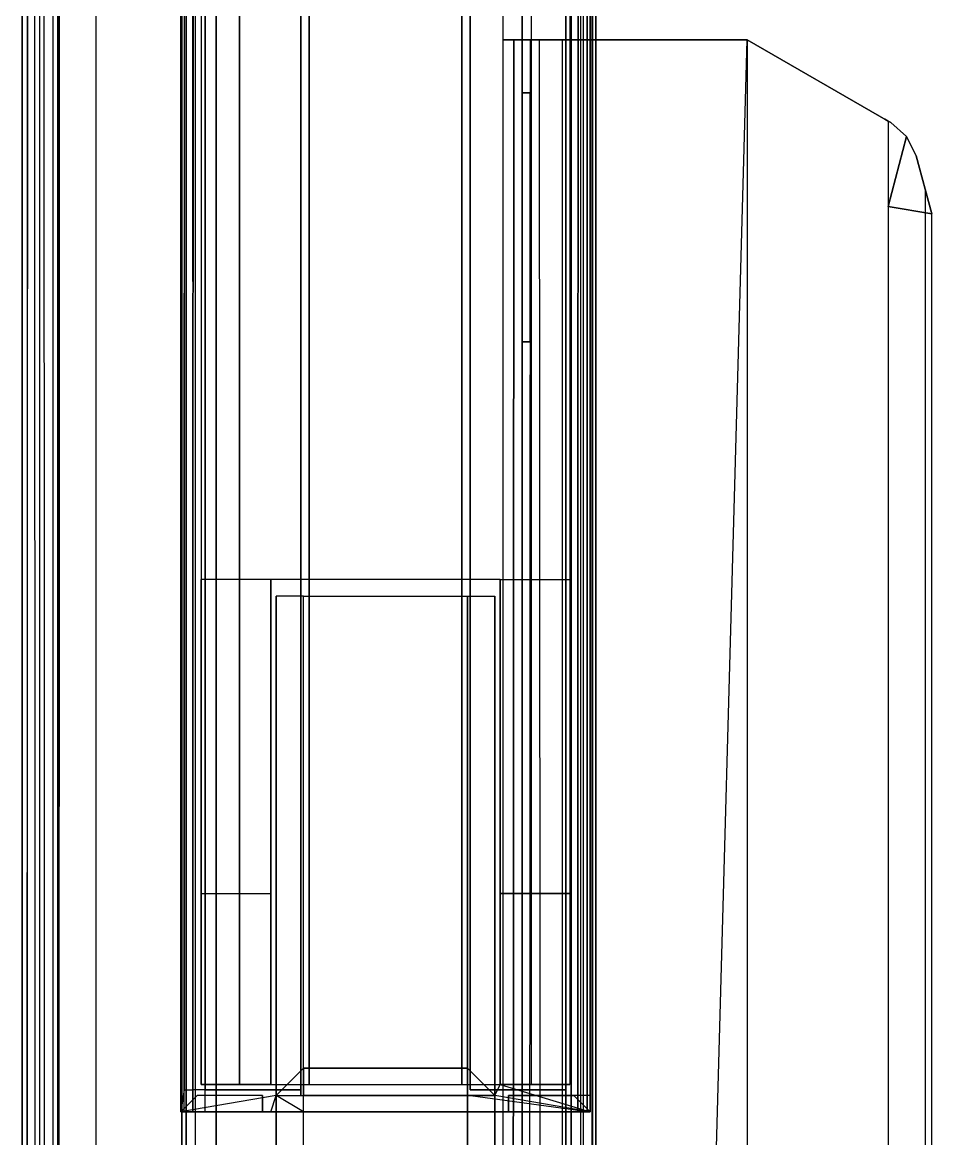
# Model space of a CAD drawing. Header units: inches. Extents: x 0 to 232, y 0 to 393.
# Drawn here: x 0 to 33.3, y 329.25 to 370.14 of the extents above; entities that cross this region are included whole.
import ezdxf

# ---------------------------------------------------------------- set-up
doc = ezdxf.new("R2010")
doc.units = ezdxf.units.IN
doc.header["$MEASUREMENT"] = 0
doc.layers.add('Layer1', color=4, linetype='CONTINUOUS')
doc.layers.add('vidro', color=2, linetype='CONTINUOUS')

msp = doc.modelspace()

# ---------------------------------------------------------------- linework, layer by layer
at = {"layer": 'Layer1'}
for points in [[(0, 390.2, 6.95), (0, 390.2, 0.65), (0, 0, 0.65), (0, 0, 6.95)], [(0, 0, 0.65), (0.176, 0, 0.206), (0.189, 390.2, 0.192), (0, 390.2, 0.65)], [(0.189, 390.2, 0.192), (0.444, 390.2, 0.034), (0.503, 0, 0.017), (0.176, 0, 0.206)], [(0.503, 0, 0.017), (0.874, 0, 0.04), (0.798, 390.2, 0.017), (0.444, 390.2, 0.034)], [(0.636, 390.2, 34.666), (5.837, 390.2, 186.2), (5.837, 0, 186.2), (0.643, 0, 34.871)], [(0.798, 390.2, 0.017), (1.118, 390.2, 0.198), (1.111, 0, 0.191), (0.874, 0, 0.04)], [(1.111, 0, 0.191), (1.3, 0, 0.65), (1.3, 390.2, 0.65), (1.118, 390.2, 0.198)], [(1.35, 390.2, 6.95), (1.3, 390.2, 0.645), (1.3, 0, 0.645), (1.3, 0, 6.95)], [(1.3, 0, 6.95), (2.7, 0, 6.95), (2.7, 390.2, 6.95), (1.35, 390.2, 6.95)], [(5.8, 390.236, 347.05), (5.924, 390.236, 347.505), (5.91, 330.236, 347.48), (5.8, 330.236, 347.05)], [(5.8, 390.236, 192.9), (5.8, 330.236, 192.9), (5.8, 330.236, 292.1), (5.8, 390.236, 292.1)], [(5.922, 331.036, 192.448), (5.8, 330.236, 192.9), (5.8, 390.236, 192.9), (5.924, 390.236, 192.445)], [(5.8, 330.236, 292.1), (5.8, 330.236, 347.05), (5.8, 390.236, 347.05), (5.8, 390.236, 292.1)], [(6, 0, 190.938), (5.837, 0, 186.2), (5.837, 390.2, 186.2), (6, 390.2, 190.938)], [(6.257, 390.236, 347.833), (5.924, 390.236, 347.505), (5.91, 330.236, 347.48), (6.242, 330.236, 347.825)], [(6.24, 390.236, 192.126), (5.921, 390.236, 192.447), (5.922, 331.036, 192.448), (6.251, 331.036, 192.12)], [(6.335, 0, 191.691), (6, 0, 190.938), (6, 390.2, 190.938), (6.335, 390.2, 191.691)], [(6.7, 331.036, 192), (6.251, 331.036, 192.12), (6.24, 390.236, 192.126), (6.7, 390.236, 192)], [(6.7, 390.236, 347.95), (6.257, 390.236, 347.833), (6.242, 330.236, 347.825), (6.7, 330.236, 347.95)], [(7.099, 390.2, 192), (6.335, 390.2, 191.691), (6.335, 0, 191.691), (7.099, 0, 192)], [(7.95, 390.236, 192.7), (6.55, 390.236, 193.075), (6.55, 331.236, 193.075), (7.95, 331.236, 192.7)], [(6.7, 330.236, 347.95), (6.7, 390.236, 347.95), (19.9, 390.236, 347.95), (19.9, 330.236, 347.95)], [(6.7, 390.236, 192), (6.7, 331.036, 192), (10.2, 331.036, 192), (10.2, 390.236, 192)], [(7.95, 331.236, 192.7), (10.5, 331.236, 192.7), (10.5, 390.236, 192.7), (7.95, 390.236, 192.7)], [(10.2, 331.036, 192), (10.2, 390.236, 192), (10.2, 390.236, 192.6), (10.2, 330.836, 192.6)], [(10.5, 390.236, 192.7), (10.5, 390.236, 192), (10.5, 331.236, 192), (10.5, 331.236, 192.7)], [(16.1, 331.236, 192.7), (16.1, 331.236, 192), (16.1, 390.236, 192), (16.1, 390.236, 192.7)], [(16.1, 331.236, 192.7), (18.65, 331.236, 192.7), (18.65, 390.236, 192.7), (16.1, 390.236, 192.7)], [(16.4, 331.036, 192.6), (16.4, 331.036, 192.001), (16.4, 390.236, 192), (16.4, 390.236, 192.6)], [(18.65, 390.236, 192.7), (20.05, 390.236, 193.075), (20.05, 331.236, 193.075), (18.65, 331.236, 192.7)], [(20.353, 390.236, 347.828), (19.9, 390.236, 347.95), (19.9, 330.236, 347.95), (20.344, 330.236, 347.833)], [(20.683, 390.236, 347.496), (20.353, 390.236, 347.828), (20.344, 330.236, 347.833), (20.682, 330.236, 347.495)], [(20.8, 390.236, 347.05), (20.683, 390.236, 347.496), (20.682, 330.236, 347.495), (20.8, 330.236, 347.05)], [(20.8, 390.236, 292.1), (20.8, 330.236, 292.1), (20.8, 330.236, 192.9), (20.8, 390.236, 192.9)], [(20.8, 330.236, 292.1), (20.8, 330.236, 192.9), (20.8, 390.236, 192.9), (20.8, 390.236, 292.1)], [(20.8, 330.236, 347.05), (20.8, 330.236, 292.1), (20.8, 390.236, 292.1), (20.8, 390.236, 347.05)], [(17.6, 379, 9.8), (17.6, 369.5, 9.8), (18.3, 369.5, 9.8), (18.3, 379, 9.8)], [(18.3, 379, 24), (18.3, 379, 9.8), (18.3, 1.5, 9.8), (18.3, 1.5, 24)], [(19.9, 374, 192), (7.099, 373.953, 192), (7.099, 0, 192), (19.9, 0, 192)], [(20.1, 374, 24), (18.3, 374, 24), (18.3, 1.5, 24), (20.1, 1.5, 24)], [(19.9, 0, 192), (20.454, 0, 191.85), (20.45, 374, 191.853), (19.9, 374, 192)], [(20.55, 374, 24.12), (20.1, 374, 24), (20.1, 0, 24), (20.542, 0, 24.116)], [(20.45, 374, 191.853), (20.852, 374, 191.452), (20.839, 0, 191.473), (20.454, 0, 191.85)], [(20.864, 0, 24.425), (20.542, 0, 24.116), (20.55, 374, 24.12), (20.877, 374, 24.445)], [(20.839, 0, 191.473), (21, 0, 190.9), (21, 374, 190.9), (20.852, 374, 191.452)], [(21, 374, 24.9), (20.877, 374, 24.445), (20.864, 0, 24.425), (21, 0, 24.9)], [(21, 0, 24.9), (21, 374, 24.9), (21, 374, 190.9), (21, 0, 190.9)], [(17.6, 369.5, 9.8), (17.6, 369.5, 7.6), (18.3, 369.5, 7.6), (18.3, 369.5, 9.8)], [(18.3, 369.5, 7.6), (17.6, 369.5, 7.6), (17.6, 1.5, 7.6), (18.3, 1.5, 7.6)], [(26.544, 369.5, 7.6), (26.544, 369.5, 6.9), (17.822, 369.5, 6.905), (17.6, 369.5, 7.6)], [(17.999, 369.5, 6.707), (17.6, 369.5, 7.6), (17.6, 1.5, 7.6), (17.824, 1.5, 6.902)], [(17.822, 369.5, 6.905), (17.999, 369.5, 6.707), (18.929, 369.5, 6.407), (19.775, 369.5, 6.9)], [(17.999, 369.5, 6.707), (17.824, 1.5, 6.902), (18.432, 1.5, 6.458), (18.606, 369.5, 6.416)], [(18.929, 369.5, 6.407), (18.606, 369.5, 6.416), (18.294, 369.5, 6.512), (17.999, 369.5, 6.707)], [(18.3, 1.5, 7.6), (18.3, 1.5, 9.8), (18.3, 369.5, 9.8), (18.3, 369.5, 7.6)], [(19.179, 1.5, 6.462), (18.432, 1.5, 6.458), (18.606, 369.5, 6.416), (18.929, 369.5, 6.407)], [(19.775, 369.5, 6.9), (18.929, 369.5, 6.407), (19.179, 1.5, 6.462), (19.775, 1.5, 6.9)], [(19.775, 369.5, 6.9), (26.544, 369.5, 7.6), (26.544, 241.849, 7.6), (19.775, 242.496, 6.9)], [(26.544, 369.5, 7.6), (31.712, 366.516, 7.6), (31.712, 241.64, 7.6), (23, 241.64, 7.6)], [(26.544, 369.5, 7.6), (26.544, 369.5, 6.9), (31.588, 366.588, 6.9), (31.712, 366.516, 7.6)], [(18.3, 367.56, 17.595), (18.6, 367.56, 17.595), (18.6, 367.56, 13.605), (18.3, 367.56, 13.605)], [(18.3, 367.56, 17.595), (18.6, 367.56, 17.595), (18.6, 358.44, 17.595), (18.3, 358.44, 17.595)], [(18.3, 367.56, 13.605), (18.6, 367.56, 13.605), (18.6, 358.44, 13.605), (18.3, 358.44, 13.605)], [(18.3, 367.56, 13.605), (18.3, 367.56, 17.595), (18.3, 358.44, 17.595), (18.3, 358.44, 13.605)], [(18.3, 367.56, 17.595), (18.3, 367.56, 13.605), (18.3, 358.44, 13.605), (18.3, 358.44, 17.595)], [(18.6, 367.56, 17.595), (18.6, 367.56, 13.605), (18.6, 358.44, 13.605), (18.6, 358.44, 17.595)], [(31.588, 366.588, 6.9), (31.8, 366.465, 6.823), (31.8, 366.465, 7.568), (31.712, 366.516, 7.6)], [(32.381, 365.958, 7.356), (31.8, 366.465, 7.568), (31.712, 366.516, 7.6), (31.712, 363.394, 7.6)], [(31.8, 366.465, 6.823), (32.381, 365.958, 6.611), (32.381, 365.958, 7.356), (31.8, 366.465, 7.568)], [(33.3, 363.13, 7.022), (32.732, 365.251, 7.229), (32.381, 365.958, 7.356), (31.712, 363.394, 7.6)], [(32.381, 365.958, 6.611), (32.732, 365.251, 6.484), (32.732, 365.251, 7.229), (32.381, 365.958, 7.356)], [(32.732, 365.251, 6.484), (33.061, 364.024, 6.364), (33.3, 363.13, 7.022), (32.732, 365.251, 7.229)], [(33.3, 363.13, 7.022), (33.061, 364.024, 6.364), (33.061, 242.989, 6.364), (33.3, 243.228, 7.022)], [(31.712, 241.64, 7.6), (33.3, 243.228, 7.022), (33.3, 363.13, 7.022), (31.712, 363.394, 7.6)], [(18.6, 358.44, 13.605), (18.3, 358.44, 13.605), (18.3, 358.44, 17.595), (18.6, 358.44, 17.595)], [(21, 355.823, 56.347), (21, 356.746, 54.835), (21, 356.814, 53.024), (21, 355.839, 51.268)], [(21, 353.35, 57.35), (21, 355.823, 56.347), (21, 355.839, 51.268), (21, 353.35, 50.25)], [(21, 353.35, 57.35), (21, 353.35, 50.25), (21, 350.815, 51.315), (21, 350.894, 56.363)], [(21, 350.894, 56.363), (21, 349.879, 54.544), (21, 350.035, 52.529), (21, 350.815, 51.315)], [(9.1, 338.234, 207), (9.1, 349.736, 207), (6.55, 349.736, 207), (6.55, 338.234, 207)], [(6.55, 338.234, 193.075), (6.55, 349.736, 193.075), (6.55, 349.736, 207), (6.55, 338.234, 207)], [(17.5, 331.236, 194.5), (17.5, 349.736, 194.5), (9.1, 349.736, 194.5), (9.1, 331.236, 194.5)], [(9.1, 338.234, 207), (9.1, 349.736, 207), (9.1, 349.736, 194.5), (9.1, 331.236, 194.5)], [(17.5, 338.234, 207), (17.5, 349.736, 207), (20.05, 349.736, 207), (20.05, 338.234, 207)], [(17.5, 331.236, 194.5), (17.5, 349.736, 194.5), (17.5, 349.736, 207), (17.5, 338.234, 207)], [(6.55, 338.234, 193.075), (6.55, 338.234, 207), (6.55, 331.236, 202.1), (6.55, 331.236, 193.075)], [(9.1, 331.236, 202.1), (6.55, 331.236, 202.1), (6.55, 338.234, 207), (9.1, 338.234, 207)], [(17.5, 338.234, 207), (20.05, 338.234, 207), (20.05, 331.236, 202.1), (17.5, 331.236, 202.1)], [(9.3, 330.84, 197.9), (10.3, 330.84, 196.9), (10.3, 331.84, 197.9)], [(9.3, 330.84, 197.9), (10.3, 331.84, 197.9), (10.3, 331.84, 290.9), (9.3, 330.84, 290.9)], [(9.3, 330.84, 290.9), (10.3, 330.84, 291.9), (10.3, 331.84, 290.9)], [(16.3, 331.84, 197.9), (10.3, 331.84, 197.9), (10.3, 330.84, 196.9), (16.3, 330.84, 196.9)], [(10.3, 331.84, 290.9), (16.3, 331.84, 290.9), (16.3, 330.84, 291.9), (10.3, 330.84, 291.9)], [(16.3, 331.84, 290.9), (17.3, 330.84, 290.9), (16.3, 330.84, 291.9)], [(16.3, 331.84, 290.9), (17.3, 330.84, 290.9), (17.3, 330.84, 197.9), (16.3, 331.84, 197.9)], [(16.3, 331.84, 197.9), (16.3, 330.84, 196.9), (17.3, 330.84, 197.9)], [(6.55, 331.236, 193.075), (6.55, 331.236, 201.997), (9.1, 331.236, 202.1), (9.1, 331.236, 194.5)], [(17.5, 331.236, 194.5), (20.794, 330.236, 192.8), (20.8, 330.236, 291.91), (17.3, 330.84, 290.9)], [(17.5, 331.236, 194.5), (17.5, 331.236, 194.5), (17.5, 331.236, 202.1), (20.05, 331.236, 202.1)], [(17.5, 331.236, 194.5), (17.5, 331.236, 202.1), (20.05, 331.236, 202.1), (20.05, 331.236, 193.075)], [(9.3, 330.84, 290.9), (5.8, 330.236, 291.015), (5.8, 330.236, 291.9), (10.3, 330.236, 291.9)], [(9.3, 330.84, 290.9), (5.8, 330.236, 291.015), (5.8, 330.236, 192.9), (9.1, 330.236, 194.5)], [(6.4, 330.836, 291.9), (5.8, 330.236, 291.9), (8.8, 330.236, 291.9), (8.8, 330.836, 291.9)], [(6.7, 331.036, 192.6), (6.7, 331.036, 192), (10.2, 331.036, 192), (10.2, 331.036, 192.6)], [(8.8, 330.836, 192.8), (8.8, 330.236, 192.8), (8.8, 330.236, 291.9), (8.8, 330.836, 291.9)], [(19.898, 331.036, 192.6), (19.898, 331.036, 192.001), (16.4, 331.036, 192.001), (16.4, 331.036, 192.6)], [(17.3, 330.84, 290.9), (16.406, 330.84, 291.794), (20.8, 330.236, 291.91), (20.8, 330.236, 291.013)], [(20.794, 330.236, 192.8), (20.794, 330.836, 192.8), (17.8, 330.836, 192.8), (17.8, 330.236, 192.8)], [(17.8, 330.836, 291.9), (17.8, 330.236, 291.9), (17.8, 330.236, 192.8), (17.8, 330.836, 192.8)], [(20.2, 330.836, 291.9), (20.8, 330.236, 291.91), (17.8, 330.236, 291.9), (17.8, 330.836, 291.9)], [(5.8, 330.236, 347.05), (20.8, 330.236, 347.05), (20.682, 330.236, 347.495), (5.91, 330.236, 347.48)], [(20.8, 330.236, 291.91), (5.8, 330.236, 291.9), (5.8, 330.236, 347.05), (20.8, 330.236, 347.05)], [(5.91, 330.236, 347.48), (6.418, 330.236, 347.481), (6.7, 330.236, 347.95), (6.242, 330.236, 347.825)], [(8.8, 330.236, 291.9), (8.8, 330.236, 291.9), (8.8, 330.236, 291.9), (6.4, 330.236, 291.9)], [(6.7, 330.236, 347.45), (6.7, 330.236, 347.45), (6.7, 330.236, 347.95), (6.4, 330.236, 347.45)], [(6.7, 330.236, 347.95), (6.488, 330.236, 347.862), (6.411, 330.236, 347.732), (6.4, 330.236, 347.45)], [(19.9, 330.236, 347.95), (19.903, 330.236, 347.45), (6.7, 330.236, 347.45), (6.7, 330.236, 347.95)], [(19.9, 330.236, 347.45), (19.9, 330.236, 347.45), (19.9, 330.236, 347.95), (20.2, 330.236, 347.45)], [(19.9, 330.236, 347.95), (20.052, 330.236, 347.909), (20.178, 330.236, 347.763), (20.2, 330.236, 347.45)], [(20.682, 330.236, 347.495), (20.173, 330.236, 347.494), (19.9, 330.236, 347.95), (20.344, 330.236, 347.833)]]:
    msp.add_3dface(points, dxfattribs=at)
at = {"layer": 'Layer1', "invisible_edges": 12}
for points in [[(0, 0, 6.95), (0, 0, 16.142), (0.211, 390.2, 16.137), (0, 390.2, 6.95)], [(0.643, 0, 34.871), (0, 0, 16.142), (0.211, 390.2, 16.137), (0.636, 390.2, 34.666)]]:
    msp.add_3dface(points, dxfattribs=at)
at = {"layer": 'vidro'}
msp.add_line((9.3, 349.116, 291.9), (9.3, 349.116, 291.9), dxfattribs=at)
for points in [[(9.3, 41.12, 197.9), (10.3, 41.12, 196.9), (10.3, 349.12, 196.9), (9.3, 349.12, 197.9)], [(9.3, 41.12, 345.85), (9.3, 41.12, 197.9), (9.3, 349.12, 197.9), (9.3, 349.116, 345.85)], [(9.3, 41.12, 345.85), (10.3, 41.12, 346.85), (10.3, 349.116, 346.85), (9.3, 349.116, 345.85)], [(10.3, 349.12, 346.85), (16.3, 349.12, 346.85), (16.3, 41.12, 346.85), (10.3, 41.12, 346.85)], [(17.3, 41.12, 345.85), (16.3, 41.12, 346.85), (16.3, 349.12, 346.85), (17.3, 349.12, 345.85)], [(17.3, 41.12, 197.9), (16.3, 41.12, 196.9), (16.3, 349.12, 196.9), (17.3, 349.12, 197.9)], [(17.3, 41.12, 345.85), (17.3, 41.12, 197.9), (17.3, 349.12, 197.9), (17.3, 349.12, 345.85)]]:
    msp.add_3dface(points, dxfattribs=at)

doc.saveas('drawing.dxf')
